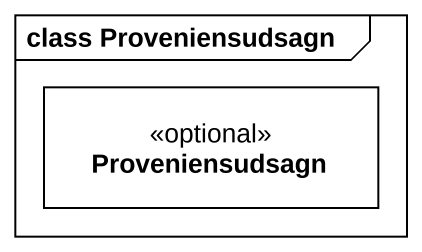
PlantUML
@startuml
mainframe class Proveniensudsagn
hide circle
hide empty members
class Proveniensudsagn <<optional>>
@enduml
